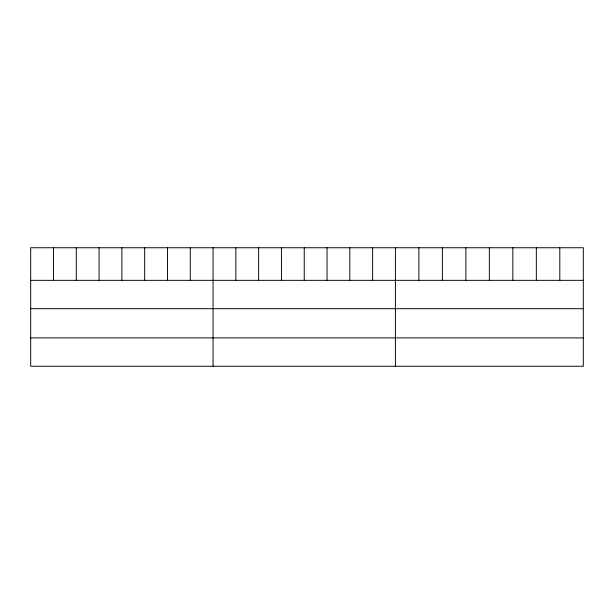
<?xml version="1.0" encoding="UTF-8"?>
<svg xmlns="http://www.w3.org/2000/svg" width="614" height="614" viewBox="0 0 614 614"><rect width="100%" height="100%" fill="white"/><g stroke="black" fill="none" stroke-linecap="round" stroke-linejoin="round"><path stroke-width="0.92" d="M583.3 280.337L583.3 366.251L30.7 366.251L30.7 247.749L583.3 247.749L583.3 280.337L30.7 280.337M30.7 308.688L583.3 308.688M30.7 337.9L583.3 337.9M559.814 247.749L559.814 280.337M536.329 247.749L536.329 280.337M512.844 247.749L512.844 280.337M489.358 247.749L489.358 280.337M465.873 247.749L465.873 280.337M442.387 247.749L442.387 280.337M418.901 247.749L418.901 280.337M395.416 247.749L395.416 366.251M372.621 247.749L372.621 280.337M349.827 247.749L349.827 280.337M327.032 247.749L327.032 280.337M304.237 247.749L304.237 280.337M281.442 247.749L281.442 280.337M258.647 247.749L258.647 280.337M235.853 247.749L235.853 280.337M213.058 247.749L213.058 366.251M190.263 247.749L190.263 280.337M167.468 247.749L167.468 280.337M144.674 247.749L144.674 280.337M121.879 247.749L121.879 280.337M99.084 247.749L99.084 280.337M76.29 247.749L76.29 280.337M53.495 247.749L53.495 280.337"/></g></svg>
